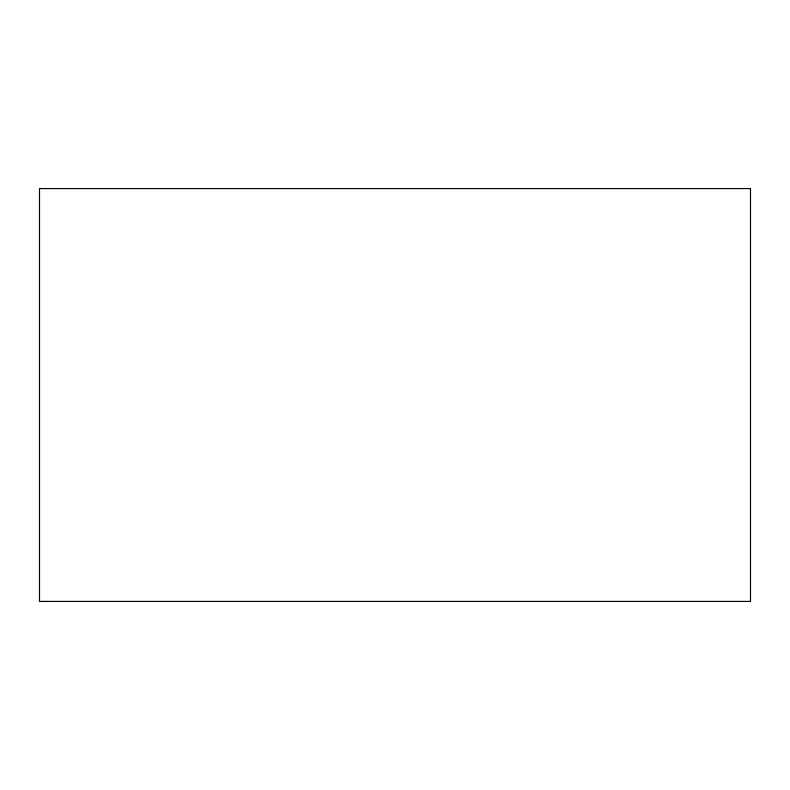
<?xml version="1.0" encoding="UTF-8"?>
<svg xmlns="http://www.w3.org/2000/svg" width="790" height="790" viewBox="0 0 790 790"><rect width="100%" height="100%" fill="white"/><g stroke="black" fill="none" stroke-linecap="round" stroke-linejoin="round"><path stroke-width="1.19" d="M750.5 188.583L39.5 188.583L39.5 601.417L750.5 601.417L750.5 188.583"/></g></svg>
